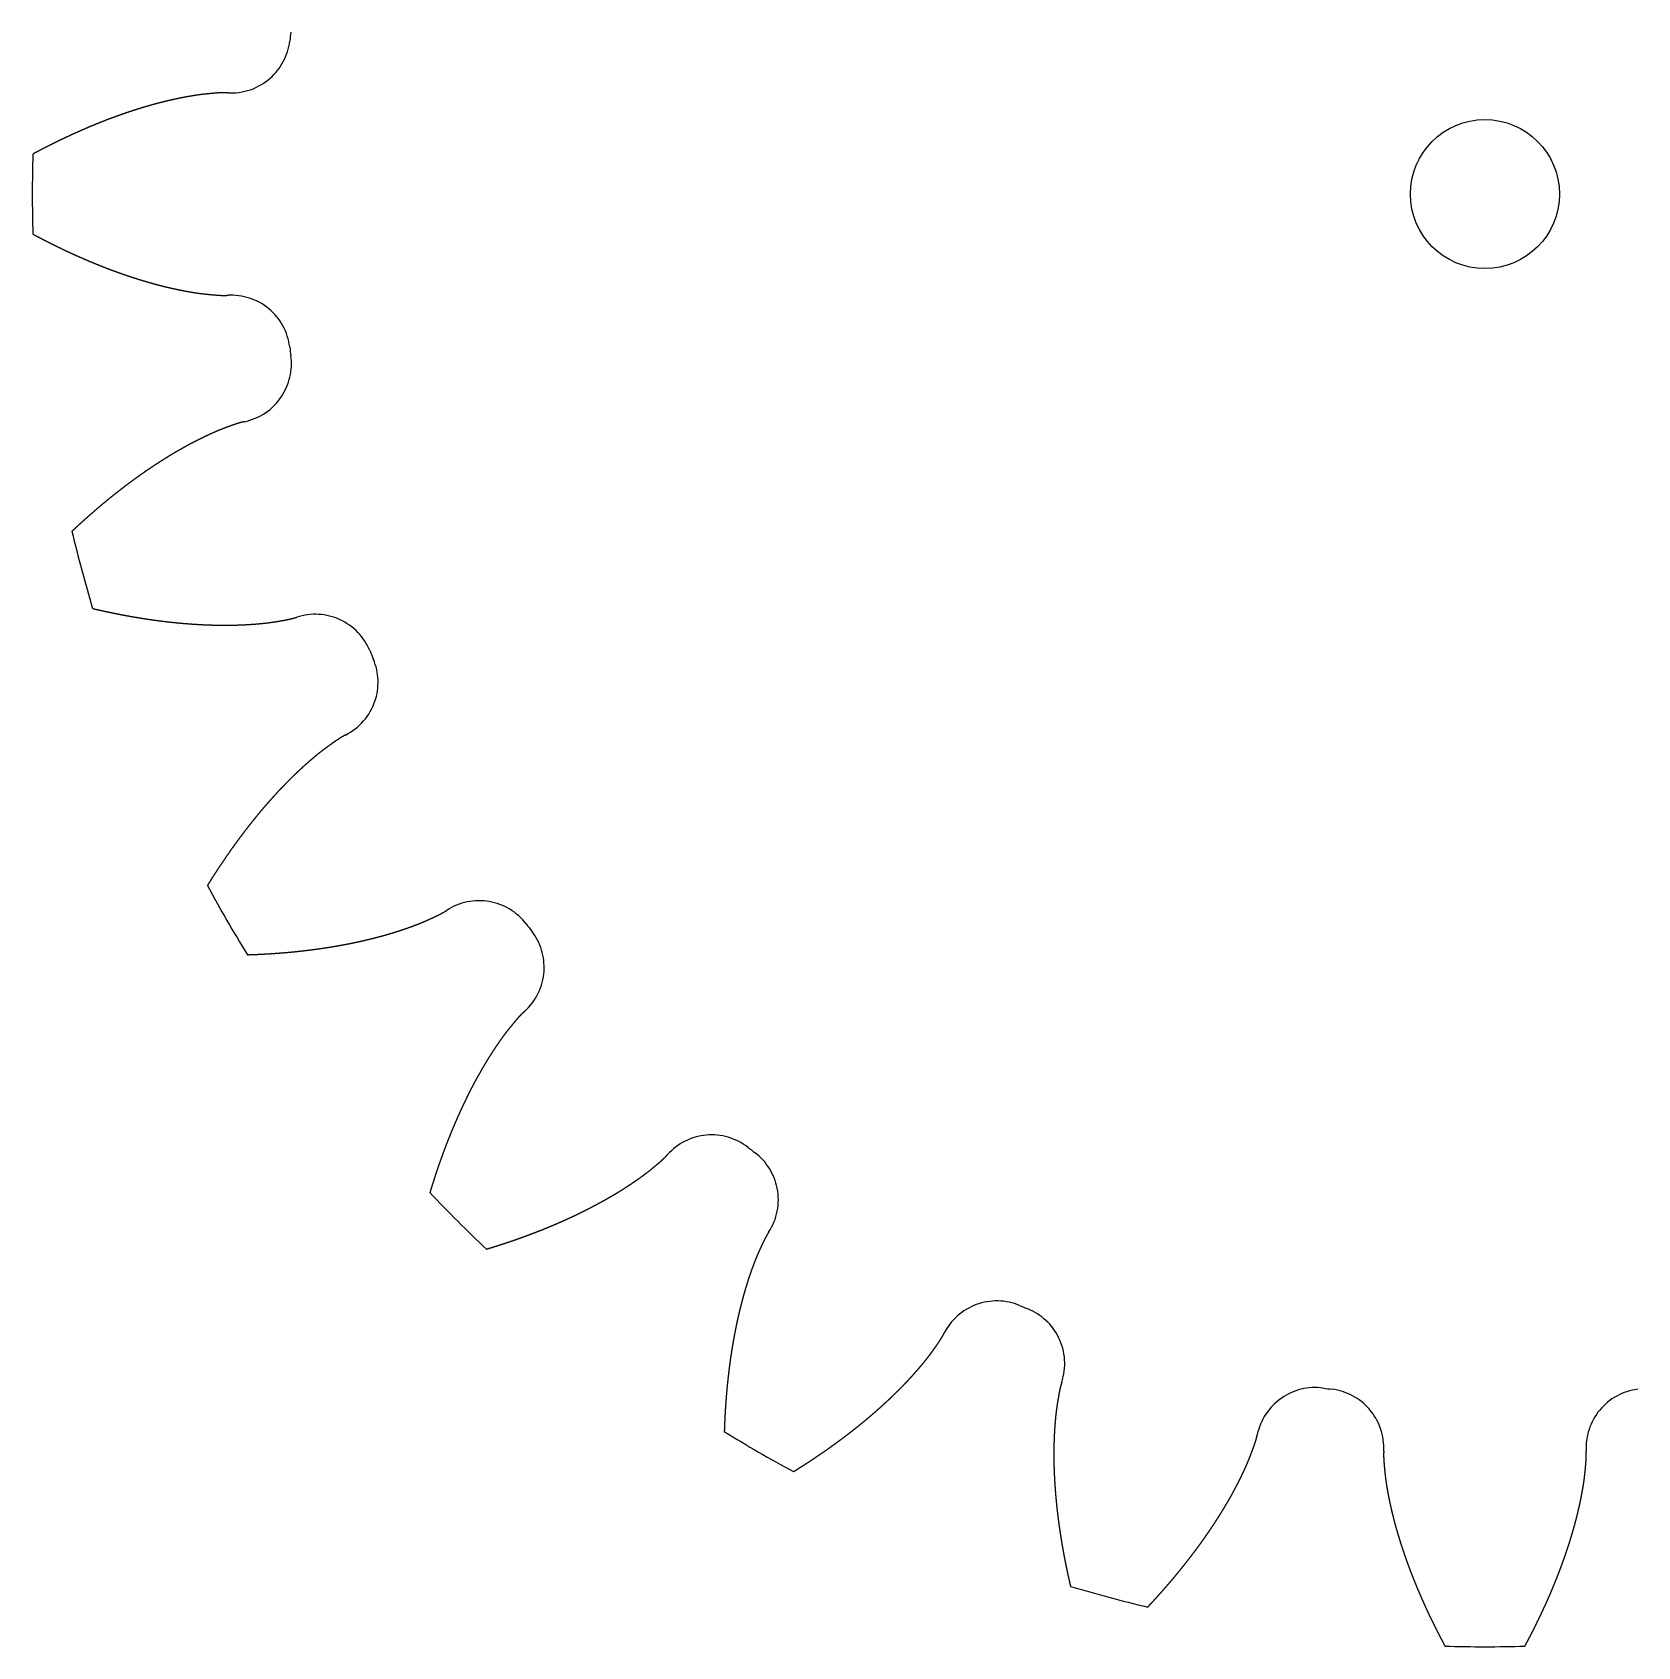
# Model space of a CAD drawing. Header units: millimetres. Extents: x -39 to 39, y -39 to 39.
# Drawn here: x -39 to 4.1, y -39 to 4.34 of the extents above; entities that cross this region are included whole.
import ezdxf

# ---------------------------------------------------------------- set-up
doc = ezdxf.new("R2010")
doc.units = ezdxf.units.MM
doc.layers.get('0').update_dxf_attribs({"linetype": 'CONTINUOUS'})

msp = doc.modelspace()

# ---------------------------------------------------------------- linework, layer by layer
msp.add_circle((0, 0), 2)
for radius, start, end in [(32.349, 172.2837, 172.7163), (39, 178.4232, 181.5768), (32.349, 187.2837, 187.7163), (39, 193.4232, 196.5768), (32.349, 202.2837, 202.7163), (39, 208.4232, 211.5768), (32.349, 217.2837, 217.7163), (32.349, 232.2837, 232.7163), (39, 223.4232, 226.5768), (32.349, 247.2837, 247.7163), (32.349, 262.2837, 262.7163), (39, 238.4232, 241.5768), (39, 253.4232, 256.5768), (39, 268.4232, 271.5768)]:
    msp.add_arc((0, 0), radius, start, end)
for points, degree, knots in [([(-33.754, 2.718), (-33.548, 2.706), (-33.341, 2.734), (-32.95, 2.869), (-32.77, 2.974), (-32.471, 3.237), (-32.351, 3.389), (-32.171, 3.727), (-32.112, 3.911), (-32.088, 4.101)], 3, [0, 0, 0, 0, 0.0620148, 0.0620148, 0.1240296, 0.1240296, 0.1815143, 0.1815143, 0.238999, 0.238999, 0.238999, 0.238999]), ([(-33.754, 2.718), (-33.762, 2.718), (-33.786, 2.719), (-33.825, 2.721), (-33.878, 2.721), (-33.948, 2.719), (-34.024, 2.714), (-34.1, 2.708), (-34.176, 2.701), (-34.252, 2.694), (-34.329, 2.687), (-34.405, 2.678), (-34.481, 2.669), (-34.557, 2.659), (-34.634, 2.647), (-34.71, 2.635), (-34.786, 2.622), (-34.862, 2.608), (-34.938, 2.594), (-35.015, 2.579), (-35.091, 2.564), (-35.167, 2.547), (-35.243, 2.531), (-35.319, 2.513), (-35.395, 2.495), (-35.471, 2.477), (-35.547, 2.458), (-35.623, 2.438), (-35.699, 2.418), (-35.775, 2.397), (-35.851, 2.375), (-35.926, 2.354), (-36.002, 2.331), (-36.078, 2.308), (-36.154, 2.285), (-36.229, 2.261), (-36.305, 2.237), (-36.38, 2.212), (-36.456, 2.187), (-36.531, 2.161), (-36.607, 2.135), (-36.682, 2.108), (-36.757, 2.081), (-36.832, 2.053), (-36.907, 2.025), (-36.983, 1.997), (-37.058, 1.968), (-37.133, 1.938), (-37.208, 1.908), (-37.282, 1.878), (-37.357, 1.848), (-37.432, 1.817), (-37.507, 1.785), (-37.581, 1.753), (-37.656, 1.721), (-37.73, 1.688), (-37.805, 1.655), (-37.879, 1.622), (-37.953, 1.588), (-38.027, 1.553), (-38.102, 1.519), (-38.176, 1.484), (-38.25, 1.448), (-38.324, 1.412), (-38.397, 1.376), (-38.471, 1.34), (-38.545, 1.303), (-38.618, 1.265), (-38.692, 1.228), (-38.765, 1.19), (-38.839, 1.151), (-38.897, 1.12), (-38.941, 1.097), (-38.971, 1.081), (-38.985, 1.073)], 5, [0.0064359, 0.0064359, 0.0064359, 0.0064359, 0.0064359, 0.0064359, 0.0142857, 0.0285714, 0.0428571, 0.0571429, 0.0714286, 0.0857143, 0.1, 0.1142857, 0.1285714, 0.1428571, 0.1571429, 0.1714286, 0.1857143, 0.2, 0.2142857, 0.2285714, 0.2428571, 0.2571429, 0.2714286, 0.2857143, 0.3, 0.3142857, 0.3285714, 0.3428571, 0.3571429, 0.3714286, 0.3857143, 0.4, 0.4142857, 0.4285714, 0.4428571, 0.4571429, 0.4714286, 0.4857143, 0.5, 0.5142857, 0.5285714, 0.5428571, 0.5571429, 0.5714286, 0.5857143, 0.6, 0.6142857, 0.6285714, 0.6428571, 0.6571429, 0.6714286, 0.6857143, 0.7, 0.7142857, 0.7285714, 0.7428571, 0.7571429, 0.7714286, 0.7857143, 0.8, 0.8142857, 0.8285714, 0.8428571, 0.8571429, 0.8714286, 0.8857143, 0.9, 0.9142857, 0.9285714, 0.9428571, 0.9571429, 0.9714286, 0.9857143, 1, 1, 1, 1, 1, 1]), ([(-38.985, -1.073), (-38.971, -1.081), (-38.941, -1.097), (-38.897, -1.12), (-38.839, -1.151), (-38.765, -1.19), (-38.692, -1.228), (-38.618, -1.265), (-38.545, -1.303), (-38.471, -1.34), (-38.397, -1.376), (-38.324, -1.412), (-38.25, -1.448), (-38.176, -1.484), (-38.102, -1.519), (-38.027, -1.553), (-37.953, -1.588), (-37.879, -1.622), (-37.805, -1.655), (-37.73, -1.688), (-37.656, -1.721), (-37.581, -1.753), (-37.507, -1.785), (-37.432, -1.817), (-37.357, -1.848), (-37.282, -1.878), (-37.208, -1.908), (-37.133, -1.938), (-37.058, -1.968), (-36.983, -1.997), (-36.907, -2.025), (-36.832, -2.053), (-36.757, -2.081), (-36.682, -2.108), (-36.607, -2.135), (-36.531, -2.161), (-36.456, -2.187), (-36.38, -2.212), (-36.305, -2.237), (-36.229, -2.261), (-36.154, -2.285), (-36.078, -2.308), (-36.002, -2.331), (-35.926, -2.354), (-35.851, -2.375), (-35.775, -2.397), (-35.699, -2.418), (-35.623, -2.438), (-35.547, -2.458), (-35.471, -2.477), (-35.395, -2.495), (-35.319, -2.513), (-35.243, -2.531), (-35.167, -2.547), (-35.091, -2.564), (-35.015, -2.579), (-34.938, -2.594), (-34.862, -2.608), (-34.786, -2.622), (-34.71, -2.635), (-34.634, -2.647), (-34.557, -2.659), (-34.481, -2.669), (-34.405, -2.678), (-34.329, -2.687), (-34.252, -2.694), (-34.176, -2.701), (-34.1, -2.708), (-34.024, -2.714), (-33.948, -2.719), (-33.878, -2.721), (-33.825, -2.721), (-33.786, -2.719), (-33.762, -2.718), (-33.754, -2.718)], 5, [-1, -1, -1, -1, -1, -1, -0.9857143, -0.9714286, -0.9571429, -0.9428571, -0.9285714, -0.9142857, -0.9, -0.8857143, -0.8714286, -0.8571429, -0.8428571, -0.8285714, -0.8142857, -0.8, -0.7857143, -0.7714286, -0.7571429, -0.7428571, -0.7285714, -0.7142857, -0.7, -0.6857143, -0.6714286, -0.6571429, -0.6428571, -0.6285714, -0.6142857, -0.6, -0.5857143, -0.5714286, -0.5571429, -0.5428571, -0.5285714, -0.5142857, -0.5, -0.4857143, -0.4714286, -0.4571429, -0.4428571, -0.4285714, -0.4142857, -0.4, -0.3857143, -0.3714286, -0.3571429, -0.3428571, -0.3285714, -0.3142857, -0.3, -0.2857143, -0.2714286, -0.2571429, -0.2428571, -0.2285714, -0.2142857, -0.2, -0.1857143, -0.1714286, -0.1571429, -0.1428571, -0.1285714, -0.1142857, -0.1, -0.0857143, -0.0714286, -0.0571429, -0.0428571, -0.0285714, -0.0142857, -0.0064359, -0.0064359, -0.0064359, -0.0064359, -0.0064359, -0.0064359]), ([(-33.307, -6.111), (-33.105, -6.069), (-32.913, -5.988), (-32.57, -5.757), (-32.423, -5.609), (-32.202, -5.277), (-32.125, -5.1), (-32.039, -4.726), (-32.031, -4.533), (-32.056, -4.343)], 3, [0, 0, 0, 0, 0.0620148, 0.0620148, 0.1240296, 0.1240296, 0.1815143, 0.1815143, 0.238999, 0.238999, 0.238999, 0.238999]), ([(-33.307, -6.111), (-33.315, -6.113), (-33.338, -6.118), (-33.376, -6.127), (-33.428, -6.14), (-33.495, -6.16), (-33.567, -6.185), (-33.639, -6.21), (-33.711, -6.236), (-33.783, -6.263), (-33.854, -6.29), (-33.926, -6.318), (-33.997, -6.346), (-34.068, -6.376), (-34.139, -6.407), (-34.209, -6.438), (-34.279, -6.471), (-34.349, -6.504), (-34.419, -6.537), (-34.489, -6.571), (-34.559, -6.606), (-34.628, -6.641), (-34.697, -6.677), (-34.766, -6.713), (-34.835, -6.751), (-34.903, -6.788), (-34.972, -6.826), (-35.04, -6.865), (-35.108, -6.904), (-35.176, -6.944), (-35.244, -6.984), (-35.311, -7.025), (-35.379, -7.066), (-35.446, -7.108), (-35.513, -7.15), (-35.58, -7.193), (-35.647, -7.236), (-35.713, -7.279), (-35.779, -7.323), (-35.846, -7.368), (-35.912, -7.413), (-35.978, -7.458), (-36.043, -7.504), (-36.109, -7.55), (-36.174, -7.596), (-36.239, -7.643), (-36.304, -7.691), (-36.369, -7.738), (-36.434, -7.787), (-36.498, -7.835), (-36.562, -7.884), (-36.627, -7.933), (-36.691, -7.983), (-36.754, -8.033), (-36.818, -8.084), (-36.882, -8.135), (-36.945, -8.186), (-37.008, -8.237), (-37.071, -8.289), (-37.134, -8.342), (-37.196, -8.394), (-37.259, -8.447), (-37.321, -8.501), (-37.383, -8.555), (-37.445, -8.609), (-37.507, -8.663), (-37.569, -8.718), (-37.63, -8.773), (-37.691, -8.828), (-37.752, -8.884), (-37.813, -8.94), (-37.862, -8.985), (-37.898, -9.019), (-37.923, -9.042), (-37.935, -9.053)], 5, [0.0064359, 0.0064359, 0.0064359, 0.0064359, 0.0064359, 0.0064359, 0.0142857, 0.0285714, 0.0428571, 0.0571429, 0.0714286, 0.0857143, 0.1, 0.1142857, 0.1285714, 0.1428571, 0.1571429, 0.1714286, 0.1857143, 0.2, 0.2142857, 0.2285714, 0.2428571, 0.2571429, 0.2714286, 0.2857143, 0.3, 0.3142857, 0.3285714, 0.3428571, 0.3571429, 0.3714286, 0.3857143, 0.4, 0.4142857, 0.4285714, 0.4428571, 0.4571429, 0.4714286, 0.4857143, 0.5, 0.5142857, 0.5285714, 0.5428571, 0.5571429, 0.5714286, 0.5857143, 0.6, 0.6142857, 0.6285714, 0.6428571, 0.6571429, 0.6714286, 0.6857143, 0.7, 0.7142857, 0.7285714, 0.7428571, 0.7571429, 0.7714286, 0.7857143, 0.8, 0.8142857, 0.8285714, 0.8428571, 0.8571429, 0.8714286, 0.8857143, 0.9, 0.9142857, 0.9285714, 0.9428571, 0.9571429, 0.9714286, 0.9857143, 1, 1, 1, 1, 1, 1]), ([(-37.379, -11.127), (-37.363, -11.131), (-37.331, -11.138), (-37.282, -11.149), (-37.217, -11.164), (-37.137, -11.182), (-37.056, -11.2), (-36.975, -11.217), (-36.894, -11.234), (-36.814, -11.251), (-36.733, -11.267), (-36.652, -11.283), (-36.571, -11.299), (-36.491, -11.314), (-36.41, -11.328), (-36.33, -11.343), (-36.249, -11.357), (-36.169, -11.37), (-36.088, -11.383), (-36.008, -11.396), (-35.927, -11.408), (-35.847, -11.42), (-35.767, -11.432), (-35.686, -11.443), (-35.606, -11.453), (-35.526, -11.464), (-35.446, -11.473), (-35.366, -11.483), (-35.286, -11.492), (-35.206, -11.5), (-35.126, -11.508), (-35.046, -11.516), (-34.966, -11.523), (-34.886, -11.53), (-34.807, -11.536), (-34.727, -11.542), (-34.648, -11.548), (-34.568, -11.552), (-34.489, -11.557), (-34.409, -11.561), (-34.33, -11.564), (-34.251, -11.567), (-34.172, -11.57), (-34.093, -11.572), (-34.014, -11.573), (-33.935, -11.574), (-33.857, -11.575), (-33.778, -11.575), (-33.7, -11.574), (-33.621, -11.573), (-33.543, -11.571), (-33.465, -11.569), (-33.387, -11.566), (-33.309, -11.563), (-33.232, -11.558), (-33.154, -11.554), (-33.077, -11.548), (-32.999, -11.543), (-32.922, -11.536), (-32.845, -11.529), (-32.768, -11.521), (-32.692, -11.512), (-32.615, -11.502), (-32.539, -11.492), (-32.464, -11.48), (-32.388, -11.468), (-32.313, -11.455), (-32.237, -11.441), (-32.162, -11.427), (-32.087, -11.412), (-32.02, -11.396), (-31.968, -11.382), (-31.931, -11.371), (-31.908, -11.364), (-31.9, -11.361)], 5, [-1, -1, -1, -1, -1, -1, -0.9857143, -0.9714286, -0.9571429, -0.9428571, -0.9285714, -0.9142857, -0.9, -0.8857143, -0.8714286, -0.8571429, -0.8428571, -0.8285714, -0.8142857, -0.8, -0.7857143, -0.7714286, -0.7571429, -0.7428571, -0.7285714, -0.7142857, -0.7, -0.6857143, -0.6714286, -0.6571429, -0.6428571, -0.6285714, -0.6142857, -0.6, -0.5857143, -0.5714286, -0.5571429, -0.5428571, -0.5285714, -0.5142857, -0.5, -0.4857143, -0.4714286, -0.4571429, -0.4428571, -0.4285714, -0.4142857, -0.4, -0.3857143, -0.3714286, -0.3571429, -0.3428571, -0.3285714, -0.3142857, -0.3, -0.2857143, -0.2714286, -0.2571429, -0.2428571, -0.2285714, -0.2142857, -0.2, -0.1857143, -0.1714286, -0.1571429, -0.1428571, -0.1285714, -0.1142857, -0.1, -0.0857143, -0.0714286, -0.0571429, -0.0428571, -0.0285714, -0.0142857, -0.0064359, -0.0064359, -0.0064359, -0.0064359, -0.0064359, -0.0064359]), ([(-30.591, -14.523), (-30.406, -14.43), (-30.241, -14.302), (-29.97, -13.99), (-29.866, -13.809), (-29.739, -13.432), (-29.711, -13.241), (-29.724, -12.858), (-29.766, -12.669), (-29.84, -12.492)], 3, [0, 0, 0, 0, 0.0620148, 0.0620148, 0.1240296, 0.1240296, 0.1815143, 0.1815143, 0.238999, 0.238999, 0.238999, 0.238999]), ([(-30.591, -14.523), (-30.598, -14.527), (-30.619, -14.538), (-30.653, -14.556), (-30.7, -14.583), (-30.759, -14.62), (-30.822, -14.662), (-30.885, -14.705), (-30.948, -14.749), (-31.011, -14.793), (-31.073, -14.838), (-31.135, -14.883), (-31.196, -14.929), (-31.257, -14.976), (-31.317, -15.024), (-31.377, -15.073), (-31.437, -15.122), (-31.496, -15.172), (-31.555, -15.223), (-31.613, -15.274), (-31.671, -15.325), (-31.729, -15.377), (-31.787, -15.43), (-31.844, -15.483), (-31.901, -15.536), (-31.957, -15.591), (-32.013, -15.645), (-32.069, -15.7), (-32.125, -15.756), (-32.18, -15.812), (-32.235, -15.868), (-32.29, -15.925), (-32.344, -15.982), (-32.399, -16.04), (-32.452, -16.098), (-32.506, -16.156), (-32.559, -16.215), (-32.612, -16.275), (-32.665, -16.334), (-32.717, -16.394), (-32.769, -16.455), (-32.821, -16.515), (-32.873, -16.577), (-32.924, -16.638), (-32.975, -16.7), (-33.026, -16.762), (-33.077, -16.825), (-33.127, -16.888), (-33.177, -16.951), (-33.227, -17.015), (-33.276, -17.079), (-33.325, -17.143), (-33.374, -17.207), (-33.423, -17.272), (-33.471, -17.338), (-33.519, -17.403), (-33.567, -17.469), (-33.615, -17.535), (-33.662, -17.602), (-33.709, -17.668), (-33.756, -17.735), (-33.803, -17.803), (-33.849, -17.871), (-33.895, -17.939), (-33.941, -18.007), (-33.987, -18.075), (-34.032, -18.144), (-34.077, -18.213), (-34.122, -18.283), (-34.167, -18.352), (-34.211, -18.422), (-34.246, -18.479), (-34.273, -18.521), (-34.29, -18.549), (-34.299, -18.563)], 5, [0.0064359, 0.0064359, 0.0064359, 0.0064359, 0.0064359, 0.0064359, 0.0142857, 0.0285714, 0.0428571, 0.0571429, 0.0714286, 0.0857143, 0.1, 0.1142857, 0.1285714, 0.1428571, 0.1571429, 0.1714286, 0.1857143, 0.2, 0.2142857, 0.2285714, 0.2428571, 0.2571429, 0.2714286, 0.2857143, 0.3, 0.3142857, 0.3285714, 0.3428571, 0.3571429, 0.3714286, 0.3857143, 0.4, 0.4142857, 0.4285714, 0.4428571, 0.4571429, 0.4714286, 0.4857143, 0.5, 0.5142857, 0.5285714, 0.5428571, 0.5571429, 0.5714286, 0.5857143, 0.6, 0.6142857, 0.6285714, 0.6428571, 0.6571429, 0.6714286, 0.6857143, 0.7, 0.7142857, 0.7285714, 0.7428571, 0.7571429, 0.7714286, 0.7857143, 0.8, 0.8142857, 0.8285714, 0.8428571, 0.8571429, 0.8714286, 0.8857143, 0.9, 0.9142857, 0.9285714, 0.9428571, 0.9571429, 0.9714286, 0.9857143, 1, 1, 1, 1, 1, 1]), ([(-33.226, -20.422), (-33.209, -20.422), (-33.176, -20.42), (-33.126, -20.419), (-33.06, -20.416), (-32.977, -20.413), (-32.894, -20.409), (-32.812, -20.405), (-32.729, -20.401), (-32.647, -20.396), (-32.565, -20.391), (-32.483, -20.385), (-32.401, -20.379), (-32.319, -20.373), (-32.238, -20.366), (-32.156, -20.359), (-32.075, -20.352), (-31.993, -20.344), (-31.912, -20.336), (-31.831, -20.327), (-31.75, -20.318), (-31.67, -20.309), (-31.589, -20.299), (-31.509, -20.289), (-31.428, -20.279), (-31.348, -20.268), (-31.268, -20.257), (-31.189, -20.245), (-31.109, -20.233), (-31.03, -20.22), (-30.95, -20.208), (-30.871, -20.194), (-30.792, -20.181), (-30.713, -20.166), (-30.635, -20.152), (-30.556, -20.137), (-30.478, -20.122), (-30.4, -20.106), (-30.322, -20.089), (-30.245, -20.073), (-30.167, -20.056), (-30.09, -20.038), (-30.013, -20.02), (-29.936, -20.001), (-29.86, -19.983), (-29.783, -19.963), (-29.707, -19.943), (-29.632, -19.923), (-29.556, -19.902), (-29.48, -19.881), (-29.405, -19.859), (-29.33, -19.836), (-29.256, -19.813), (-29.182, -19.79), (-29.108, -19.766), (-29.034, -19.741), (-28.961, -19.716), (-28.887, -19.69), (-28.815, -19.664), (-28.742, -19.637), (-28.67, -19.61), (-28.598, -19.581), (-28.527, -19.552), (-28.456, -19.522), (-28.386, -19.491), (-28.316, -19.459), (-28.247, -19.428), (-28.177, -19.395), (-28.109, -19.362), (-28.04, -19.328), (-27.979, -19.295), (-27.933, -19.268), (-27.9, -19.248), (-27.88, -19.235), (-27.873, -19.231)], 5, [-1, -1, -1, -1, -1, -1, -0.9857143, -0.9714286, -0.9571429, -0.9428571, -0.9285714, -0.9142857, -0.9, -0.8857143, -0.8714286, -0.8571429, -0.8428571, -0.8285714, -0.8142857, -0.8, -0.7857143, -0.7714286, -0.7571429, -0.7428571, -0.7285714, -0.7142857, -0.7, -0.6857143, -0.6714286, -0.6571429, -0.6428571, -0.6285714, -0.6142857, -0.6, -0.5857143, -0.5714286, -0.5571429, -0.5428571, -0.5285714, -0.5142857, -0.5, -0.4857143, -0.4714286, -0.4571429, -0.4428571, -0.4285714, -0.4142857, -0.4, -0.3857143, -0.3714286, -0.3571429, -0.3428571, -0.3285714, -0.3142857, -0.3, -0.2857143, -0.2714286, -0.2571429, -0.2428571, -0.2285714, -0.2142857, -0.2, -0.1857143, -0.1714286, -0.1571429, -0.1428571, -0.1285714, -0.1142857, -0.1, -0.0857143, -0.0714286, -0.0571429, -0.0428571, -0.0285714, -0.0142857, -0.0064359, -0.0064359, -0.0064359, -0.0064359, -0.0064359, -0.0064359]), ([(-25.789, -21.946), (-25.635, -21.808), (-25.509, -21.642), (-25.328, -21.27), (-25.275, -21.069), (-25.249, -20.671), (-25.272, -20.479), (-25.384, -20.113), (-25.473, -19.941), (-25.59, -19.79)], 3, [0, 0, 0, 0, 0.0620148, 0.0620148, 0.1240296, 0.1240296, 0.1815143, 0.1815143, 0.238999, 0.238999, 0.238999, 0.238999]), ([(-25.789, -21.946), (-25.796, -21.951), (-25.813, -21.967), (-25.841, -21.994), (-25.88, -22.032), (-25.927, -22.082), (-25.977, -22.139), (-26.027, -22.198), (-26.076, -22.256), (-26.125, -22.315), (-26.174, -22.374), (-26.222, -22.434), (-26.269, -22.495), (-26.316, -22.556), (-26.362, -22.618), (-26.407, -22.68), (-26.452, -22.743), (-26.496, -22.807), (-26.539, -22.871), (-26.583, -22.935), (-26.626, -23), (-26.668, -23.065), (-26.71, -23.131), (-26.752, -23.197), (-26.793, -23.264), (-26.833, -23.33), (-26.873, -23.398), (-26.913, -23.465), (-26.952, -23.533), (-26.991, -23.602), (-27.03, -23.671), (-27.068, -23.74), (-27.106, -23.809), (-27.143, -23.879), (-27.18, -23.949), (-27.217, -24.019), (-27.253, -24.09), (-27.289, -24.161), (-27.324, -24.232), (-27.359, -24.303), (-27.394, -24.375), (-27.428, -24.447), (-27.463, -24.52), (-27.496, -24.593), (-27.529, -24.666), (-27.562, -24.739), (-27.595, -24.812), (-27.627, -24.886), (-27.659, -24.96), (-27.691, -25.035), (-27.722, -25.109), (-27.753, -25.184), (-27.783, -25.259), (-27.814, -25.334), (-27.844, -25.41), (-27.873, -25.486), (-27.902, -25.562), (-27.931, -25.638), (-27.96, -25.714), (-27.988, -25.791), (-28.016, -25.868), (-28.043, -25.945), (-28.071, -26.022), (-28.098, -26.1), (-28.124, -26.178), (-28.151, -26.256), (-28.176, -26.334), (-28.202, -26.413), (-28.227, -26.491), (-28.252, -26.57), (-28.277, -26.649), (-28.297, -26.713), (-28.311, -26.76), (-28.321, -26.792), (-28.326, -26.808)], 5, [0.0064359, 0.0064359, 0.0064359, 0.0064359, 0.0064359, 0.0064359, 0.0142857, 0.0285714, 0.0428571, 0.0571429, 0.0714286, 0.0857143, 0.1, 0.1142857, 0.1285714, 0.1428571, 0.1571429, 0.1714286, 0.1857143, 0.2, 0.2142857, 0.2285714, 0.2428571, 0.2571429, 0.2714286, 0.2857143, 0.3, 0.3142857, 0.3285714, 0.3428571, 0.3571429, 0.3714286, 0.3857143, 0.4, 0.4142857, 0.4285714, 0.4428571, 0.4571429, 0.4714286, 0.4857143, 0.5, 0.5142857, 0.5285714, 0.5428571, 0.5571429, 0.5714286, 0.5857143, 0.6, 0.6142857, 0.6285714, 0.6428571, 0.6571429, 0.6714286, 0.6857143, 0.7, 0.7142857, 0.7285714, 0.7428571, 0.7571429, 0.7714286, 0.7857143, 0.8, 0.8142857, 0.8285714, 0.8428571, 0.8571429, 0.8714286, 0.8857143, 0.9, 0.9142857, 0.9285714, 0.9428571, 0.9571429, 0.9714286, 0.9857143, 1, 1, 1, 1, 1, 1]), ([(-26.808, -28.326), (-26.792, -28.321), (-26.76, -28.311), (-26.713, -28.297), (-26.649, -28.277), (-26.57, -28.252), (-26.491, -28.227), (-26.413, -28.202), (-26.334, -28.176), (-26.256, -28.151), (-26.178, -28.124), (-26.1, -28.098), (-26.022, -28.071), (-25.945, -28.043), (-25.868, -28.016), (-25.791, -27.988), (-25.714, -27.96), (-25.638, -27.931), (-25.562, -27.902), (-25.486, -27.873), (-25.41, -27.844), (-25.334, -27.814), (-25.259, -27.783), (-25.184, -27.753), (-25.109, -27.722), (-25.035, -27.691), (-24.96, -27.659), (-24.886, -27.627), (-24.812, -27.595), (-24.739, -27.562), (-24.666, -27.529), (-24.593, -27.496), (-24.52, -27.463), (-24.447, -27.428), (-24.375, -27.394), (-24.303, -27.359), (-24.232, -27.324), (-24.161, -27.289), (-24.09, -27.253), (-24.019, -27.217), (-23.949, -27.18), (-23.879, -27.143), (-23.809, -27.106), (-23.74, -27.068), (-23.671, -27.03), (-23.602, -26.991), (-23.533, -26.952), (-23.465, -26.913), (-23.398, -26.873), (-23.33, -26.833), (-23.264, -26.793), (-23.197, -26.752), (-23.131, -26.71), (-23.065, -26.668), (-23, -26.626), (-22.935, -26.583), (-22.871, -26.539), (-22.807, -26.496), (-22.743, -26.452), (-22.68, -26.407), (-22.618, -26.362), (-22.556, -26.316), (-22.495, -26.269), (-22.434, -26.222), (-22.374, -26.174), (-22.315, -26.125), (-22.256, -26.076), (-22.198, -26.027), (-22.139, -25.977), (-22.082, -25.927), (-22.032, -25.88), (-21.994, -25.841), (-21.967, -25.813), (-21.951, -25.796), (-21.946, -25.789)], 5, [-1, -1, -1, -1, -1, -1, -0.9857143, -0.9714286, -0.9571429, -0.9428571, -0.9285714, -0.9142857, -0.9, -0.8857143, -0.8714286, -0.8571429, -0.8428571, -0.8285714, -0.8142857, -0.8, -0.7857143, -0.7714286, -0.7571429, -0.7428571, -0.7285714, -0.7142857, -0.7, -0.6857143, -0.6714286, -0.6571429, -0.6428571, -0.6285714, -0.6142857, -0.6, -0.5857143, -0.5714286, -0.5571429, -0.5428571, -0.5285714, -0.5142857, -0.5, -0.4857143, -0.4714286, -0.4571429, -0.4428571, -0.4285714, -0.4142857, -0.4, -0.3857143, -0.3714286, -0.3571429, -0.3428571, -0.3285714, -0.3142857, -0.3, -0.2857143, -0.2714286, -0.2571429, -0.2428571, -0.2285714, -0.2142857, -0.2, -0.1857143, -0.1714286, -0.1571429, -0.1428571, -0.1285714, -0.1142857, -0.1, -0.0857143, -0.0714286, -0.0571429, -0.0428571, -0.0285714, -0.0142857, -0.0064359, -0.0064359, -0.0064359, -0.0064359, -0.0064359, -0.0064359]), ([(-19.231, -27.873), (-19.117, -27.7), (-19.039, -27.507), (-18.96, -27.101), (-18.96, -26.892), (-19.039, -26.502), (-19.11, -26.322), (-19.313, -25.997), (-19.443, -25.855), (-19.596, -25.738)], 3, [0, 0, 0, 0, 0.0620148, 0.0620148, 0.1240296, 0.1240296, 0.1815143, 0.1815143, 0.238999, 0.238999, 0.238999, 0.238999]), ([(-19.231, -27.873), (-19.235, -27.88), (-19.248, -27.9), (-19.268, -27.933), (-19.295, -27.979), (-19.328, -28.04), (-19.362, -28.109), (-19.395, -28.177), (-19.428, -28.247), (-19.459, -28.316), (-19.491, -28.386), (-19.522, -28.456), (-19.552, -28.527), (-19.581, -28.598), (-19.61, -28.67), (-19.637, -28.742), (-19.664, -28.815), (-19.69, -28.887), (-19.716, -28.961), (-19.741, -29.034), (-19.766, -29.108), (-19.79, -29.182), (-19.813, -29.256), (-19.836, -29.33), (-19.859, -29.405), (-19.881, -29.48), (-19.902, -29.556), (-19.923, -29.632), (-19.943, -29.707), (-19.963, -29.783), (-19.983, -29.86), (-20.001, -29.936), (-20.02, -30.013), (-20.038, -30.09), (-20.056, -30.167), (-20.073, -30.245), (-20.089, -30.322), (-20.106, -30.4), (-20.122, -30.478), (-20.137, -30.556), (-20.152, -30.635), (-20.166, -30.713), (-20.181, -30.792), (-20.194, -30.871), (-20.208, -30.95), (-20.22, -31.03), (-20.233, -31.109), (-20.245, -31.189), (-20.257, -31.268), (-20.268, -31.348), (-20.279, -31.428), (-20.289, -31.509), (-20.299, -31.589), (-20.309, -31.67), (-20.318, -31.75), (-20.327, -31.831), (-20.336, -31.912), (-20.344, -31.993), (-20.352, -32.075), (-20.359, -32.156), (-20.366, -32.238), (-20.373, -32.319), (-20.379, -32.401), (-20.385, -32.483), (-20.391, -32.565), (-20.396, -32.647), (-20.401, -32.729), (-20.405, -32.812), (-20.409, -32.894), (-20.413, -32.977), (-20.416, -33.06), (-20.419, -33.126), (-20.42, -33.176), (-20.422, -33.209), (-20.422, -33.226)], 5, [0.0064359, 0.0064359, 0.0064359, 0.0064359, 0.0064359, 0.0064359, 0.0142857, 0.0285714, 0.0428571, 0.0571429, 0.0714286, 0.0857143, 0.1, 0.1142857, 0.1285714, 0.1428571, 0.1571429, 0.1714286, 0.1857143, 0.2, 0.2142857, 0.2285714, 0.2428571, 0.2571429, 0.2714286, 0.2857143, 0.3, 0.3142857, 0.3285714, 0.3428571, 0.3571429, 0.3714286, 0.3857143, 0.4, 0.4142857, 0.4285714, 0.4428571, 0.4571429, 0.4714286, 0.4857143, 0.5, 0.5142857, 0.5285714, 0.5428571, 0.5571429, 0.5714286, 0.5857143, 0.6, 0.6142857, 0.6285714, 0.6428571, 0.6571429, 0.6714286, 0.6857143, 0.7, 0.7142857, 0.7285714, 0.7428571, 0.7571429, 0.7714286, 0.7857143, 0.8, 0.8142857, 0.8285714, 0.8428571, 0.8571429, 0.8714286, 0.8857143, 0.9, 0.9142857, 0.9285714, 0.9428571, 0.9571429, 0.9714286, 0.9857143, 1, 1, 1, 1, 1, 1]), ([(-11.361, -31.9), (-11.296, -31.704), (-11.27, -31.497), (-11.299, -31.085), (-11.354, -30.883), (-11.531, -30.526), (-11.646, -30.371), (-11.927, -30.11), (-12.089, -30.006), (-12.267, -29.933)], 3, [0, 0, 0, 0, 0.0620148, 0.0620148, 0.1240296, 0.1240296, 0.1815143, 0.1815143, 0.238999, 0.238999, 0.238999, 0.238999]), ([(-18.563, -34.299), (-18.549, -34.29), (-18.521, -34.273), (-18.479, -34.246), (-18.422, -34.211), (-18.352, -34.167), (-18.283, -34.122), (-18.213, -34.077), (-18.144, -34.032), (-18.075, -33.987), (-18.007, -33.941), (-17.939, -33.895), (-17.871, -33.849), (-17.803, -33.803), (-17.735, -33.756), (-17.668, -33.709), (-17.602, -33.662), (-17.535, -33.615), (-17.469, -33.567), (-17.403, -33.519), (-17.338, -33.471), (-17.272, -33.423), (-17.207, -33.374), (-17.143, -33.325), (-17.079, -33.276), (-17.015, -33.227), (-16.951, -33.177), (-16.888, -33.127), (-16.825, -33.077), (-16.762, -33.026), (-16.7, -32.975), (-16.638, -32.924), (-16.577, -32.873), (-16.515, -32.821), (-16.455, -32.769), (-16.394, -32.717), (-16.334, -32.665), (-16.275, -32.612), (-16.215, -32.559), (-16.156, -32.506), (-16.098, -32.452), (-16.04, -32.399), (-15.982, -32.344), (-15.925, -32.29), (-15.868, -32.235), (-15.812, -32.18), (-15.756, -32.125), (-15.7, -32.069), (-15.645, -32.013), (-15.591, -31.957), (-15.536, -31.901), (-15.483, -31.844), (-15.43, -31.787), (-15.377, -31.729), (-15.325, -31.671), (-15.274, -31.613), (-15.223, -31.555), (-15.172, -31.496), (-15.122, -31.437), (-15.073, -31.377), (-15.024, -31.317), (-14.976, -31.257), (-14.929, -31.196), (-14.883, -31.135), (-14.838, -31.073), (-14.793, -31.011), (-14.749, -30.948), (-14.705, -30.885), (-14.662, -30.822), (-14.62, -30.759), (-14.583, -30.7), (-14.556, -30.653), (-14.538, -30.619), (-14.527, -30.598), (-14.523, -30.591)], 5, [-1, -1, -1, -1, -1, -1, -0.9857143, -0.9714286, -0.9571429, -0.9428571, -0.9285714, -0.9142857, -0.9, -0.8857143, -0.8714286, -0.8571429, -0.8428571, -0.8285714, -0.8142857, -0.8, -0.7857143, -0.7714286, -0.7571429, -0.7428571, -0.7285714, -0.7142857, -0.7, -0.6857143, -0.6714286, -0.6571429, -0.6428571, -0.6285714, -0.6142857, -0.6, -0.5857143, -0.5714286, -0.5571429, -0.5428571, -0.5285714, -0.5142857, -0.5, -0.4857143, -0.4714286, -0.4571429, -0.4428571, -0.4285714, -0.4142857, -0.4, -0.3857143, -0.3714286, -0.3571429, -0.3428571, -0.3285714, -0.3142857, -0.3, -0.2857143, -0.2714286, -0.2571429, -0.2428571, -0.2285714, -0.2142857, -0.2, -0.1857143, -0.1714286, -0.1571429, -0.1428571, -0.1285714, -0.1142857, -0.1, -0.0857143, -0.0714286, -0.0571429, -0.0428571, -0.0285714, -0.0142857, -0.0064359, -0.0064359, -0.0064359, -0.0064359, -0.0064359, -0.0064359]), ([(-11.361, -31.9), (-11.364, -31.908), (-11.371, -31.931), (-11.382, -31.968), (-11.396, -32.02), (-11.412, -32.087), (-11.427, -32.162), (-11.441, -32.237), (-11.455, -32.313), (-11.468, -32.388), (-11.48, -32.464), (-11.492, -32.539), (-11.502, -32.615), (-11.512, -32.692), (-11.521, -32.768), (-11.529, -32.845), (-11.536, -32.922), (-11.543, -32.999), (-11.548, -33.077), (-11.554, -33.154), (-11.558, -33.232), (-11.563, -33.309), (-11.566, -33.387), (-11.569, -33.465), (-11.571, -33.543), (-11.573, -33.621), (-11.574, -33.7), (-11.575, -33.778), (-11.575, -33.857), (-11.574, -33.935), (-11.573, -34.014), (-11.572, -34.093), (-11.57, -34.172), (-11.567, -34.251), (-11.564, -34.33), (-11.561, -34.409), (-11.557, -34.489), (-11.552, -34.568), (-11.548, -34.648), (-11.542, -34.727), (-11.536, -34.807), (-11.53, -34.886), (-11.523, -34.966), (-11.516, -35.046), (-11.508, -35.126), (-11.5, -35.206), (-11.492, -35.286), (-11.483, -35.366), (-11.473, -35.446), (-11.464, -35.526), (-11.453, -35.606), (-11.443, -35.686), (-11.432, -35.767), (-11.42, -35.847), (-11.408, -35.927), (-11.396, -36.008), (-11.383, -36.088), (-11.37, -36.169), (-11.357, -36.249), (-11.343, -36.33), (-11.328, -36.41), (-11.314, -36.491), (-11.299, -36.571), (-11.283, -36.652), (-11.267, -36.733), (-11.251, -36.814), (-11.234, -36.894), (-11.217, -36.975), (-11.2, -37.056), (-11.182, -37.137), (-11.164, -37.217), (-11.149, -37.282), (-11.138, -37.331), (-11.131, -37.363), (-11.127, -37.379)], 5, [0.0064359, 0.0064359, 0.0064359, 0.0064359, 0.0064359, 0.0064359, 0.0142857, 0.0285714, 0.0428571, 0.0571429, 0.0714286, 0.0857143, 0.1, 0.1142857, 0.1285714, 0.1428571, 0.1571429, 0.1714286, 0.1857143, 0.2, 0.2142857, 0.2285714, 0.2428571, 0.2571429, 0.2714286, 0.2857143, 0.3, 0.3142857, 0.3285714, 0.3428571, 0.3571429, 0.3714286, 0.3857143, 0.4, 0.4142857, 0.4285714, 0.4428571, 0.4571429, 0.4714286, 0.4857143, 0.5, 0.5142857, 0.5285714, 0.5428571, 0.5571429, 0.5714286, 0.5857143, 0.6, 0.6142857, 0.6285714, 0.6428571, 0.6571429, 0.6714286, 0.6857143, 0.7, 0.7142857, 0.7285714, 0.7428571, 0.7571429, 0.7714286, 0.7857143, 0.8, 0.8142857, 0.8285714, 0.8428571, 0.8571429, 0.8714286, 0.8857143, 0.9, 0.9142857, 0.9285714, 0.9428571, 0.9571429, 0.9714286, 0.9857143, 1, 1, 1, 1, 1, 1]), ([(-2.718, -33.754), (-2.706, -33.548), (-2.734, -33.341), (-2.869, -32.95), (-2.974, -32.77), (-3.237, -32.471), (-3.389, -32.351), (-3.727, -32.171), (-3.911, -32.112), (-4.101, -32.088)], 3, [0, 0, 0, 0, 0.0620148, 0.0620148, 0.1240296, 0.1240296, 0.1815143, 0.1815143, 0.238999, 0.238999, 0.238999, 0.238999]), ([(-9.053, -37.935), (-9.042, -37.923), (-9.019, -37.898), (-8.985, -37.862), (-8.94, -37.813), (-8.884, -37.752), (-8.828, -37.691), (-8.773, -37.63), (-8.718, -37.569), (-8.663, -37.507), (-8.609, -37.445), (-8.555, -37.383), (-8.501, -37.321), (-8.447, -37.259), (-8.394, -37.196), (-8.342, -37.134), (-8.289, -37.071), (-8.237, -37.008), (-8.186, -36.945), (-8.135, -36.882), (-8.084, -36.818), (-8.033, -36.754), (-7.983, -36.691), (-7.933, -36.627), (-7.884, -36.562), (-7.835, -36.498), (-7.787, -36.434), (-7.738, -36.369), (-7.691, -36.304), (-7.643, -36.239), (-7.596, -36.174), (-7.55, -36.109), (-7.504, -36.043), (-7.458, -35.978), (-7.413, -35.912), (-7.368, -35.846), (-7.323, -35.779), (-7.279, -35.713), (-7.236, -35.647), (-7.193, -35.58), (-7.15, -35.513), (-7.108, -35.446), (-7.066, -35.379), (-7.025, -35.311), (-6.984, -35.244), (-6.944, -35.176), (-6.904, -35.108), (-6.865, -35.04), (-6.826, -34.972), (-6.788, -34.903), (-6.751, -34.835), (-6.713, -34.766), (-6.677, -34.697), (-6.641, -34.628), (-6.606, -34.559), (-6.571, -34.489), (-6.537, -34.419), (-6.504, -34.349), (-6.471, -34.279), (-6.438, -34.209), (-6.407, -34.139), (-6.376, -34.068), (-6.346, -33.997), (-6.318, -33.926), (-6.29, -33.854), (-6.263, -33.783), (-6.236, -33.711), (-6.21, -33.639), (-6.185, -33.567), (-6.16, -33.495), (-6.14, -33.428), (-6.127, -33.376), (-6.118, -33.338), (-6.113, -33.315), (-6.111, -33.307)], 5, [-1, -1, -1, -1, -1, -1, -0.9857143, -0.9714286, -0.9571429, -0.9428571, -0.9285714, -0.9142857, -0.9, -0.8857143, -0.8714286, -0.8571429, -0.8428571, -0.8285714, -0.8142857, -0.8, -0.7857143, -0.7714286, -0.7571429, -0.7428571, -0.7285714, -0.7142857, -0.7, -0.6857143, -0.6714286, -0.6571429, -0.6428571, -0.6285714, -0.6142857, -0.6, -0.5857143, -0.5714286, -0.5571429, -0.5428571, -0.5285714, -0.5142857, -0.5, -0.4857143, -0.4714286, -0.4571429, -0.4428571, -0.4285714, -0.4142857, -0.4, -0.3857143, -0.3714286, -0.3571429, -0.3428571, -0.3285714, -0.3142857, -0.3, -0.2857143, -0.2714286, -0.2571429, -0.2428571, -0.2285714, -0.2142857, -0.2, -0.1857143, -0.1714286, -0.1571429, -0.1428571, -0.1285714, -0.1142857, -0.1, -0.0857143, -0.0714286, -0.0571429, -0.0428571, -0.0285714, -0.0142857, -0.0064359, -0.0064359, -0.0064359, -0.0064359, -0.0064359, -0.0064359]), ([(-2.718, -33.754), (-2.718, -33.762), (-2.719, -33.786), (-2.721, -33.825), (-2.721, -33.878), (-2.719, -33.948), (-2.714, -34.024), (-2.708, -34.1), (-2.701, -34.176), (-2.694, -34.252), (-2.687, -34.329), (-2.678, -34.405), (-2.669, -34.481), (-2.659, -34.557), (-2.647, -34.634), (-2.635, -34.71), (-2.622, -34.786), (-2.608, -34.862), (-2.594, -34.938), (-2.579, -35.015), (-2.564, -35.091), (-2.547, -35.167), (-2.531, -35.243), (-2.513, -35.319), (-2.495, -35.395), (-2.477, -35.471), (-2.458, -35.547), (-2.438, -35.623), (-2.418, -35.699), (-2.397, -35.775), (-2.375, -35.851), (-2.354, -35.926), (-2.331, -36.002), (-2.308, -36.078), (-2.285, -36.154), (-2.261, -36.229), (-2.237, -36.305), (-2.212, -36.38), (-2.187, -36.456), (-2.161, -36.531), (-2.135, -36.607), (-2.108, -36.682), (-2.081, -36.757), (-2.053, -36.832), (-2.025, -36.907), (-1.997, -36.983), (-1.968, -37.058), (-1.938, -37.133), (-1.908, -37.208), (-1.878, -37.282), (-1.848, -37.357), (-1.817, -37.432), (-1.785, -37.507), (-1.753, -37.581), (-1.721, -37.656), (-1.688, -37.73), (-1.655, -37.805), (-1.622, -37.879), (-1.588, -37.953), (-1.553, -38.027), (-1.519, -38.102), (-1.484, -38.176), (-1.448, -38.25), (-1.412, -38.324), (-1.376, -38.397), (-1.34, -38.471), (-1.303, -38.545), (-1.265, -38.618), (-1.228, -38.692), (-1.19, -38.765), (-1.151, -38.839), (-1.12, -38.897), (-1.097, -38.941), (-1.081, -38.971), (-1.073, -38.985)], 5, [0.0064359, 0.0064359, 0.0064359, 0.0064359, 0.0064359, 0.0064359, 0.0142857, 0.0285714, 0.0428571, 0.0571429, 0.0714286, 0.0857143, 0.1, 0.1142857, 0.1285714, 0.1428571, 0.1571429, 0.1714286, 0.1857143, 0.2, 0.2142857, 0.2285714, 0.2428571, 0.2571429, 0.2714286, 0.2857143, 0.3, 0.3142857, 0.3285714, 0.3428571, 0.3571429, 0.3714286, 0.3857143, 0.4, 0.4142857, 0.4285714, 0.4428571, 0.4571429, 0.4714286, 0.4857143, 0.5, 0.5142857, 0.5285714, 0.5428571, 0.5571429, 0.5714286, 0.5857143, 0.6, 0.6142857, 0.6285714, 0.6428571, 0.6571429, 0.6714286, 0.6857143, 0.7, 0.7142857, 0.7285714, 0.7428571, 0.7571429, 0.7714286, 0.7857143, 0.8, 0.8142857, 0.8285714, 0.8428571, 0.8571429, 0.8714286, 0.8857143, 0.9, 0.9142857, 0.9285714, 0.9428571, 0.9571429, 0.9714286, 0.9857143, 1, 1, 1, 1, 1, 1]), ([(1.073, -38.985), (1.081, -38.971), (1.097, -38.941), (1.12, -38.897), (1.151, -38.839), (1.19, -38.765), (1.228, -38.692), (1.265, -38.618), (1.303, -38.545), (1.34, -38.471), (1.376, -38.397), (1.412, -38.324), (1.448, -38.25), (1.484, -38.176), (1.519, -38.102), (1.553, -38.027), (1.588, -37.953), (1.622, -37.879), (1.655, -37.805), (1.688, -37.73), (1.721, -37.656), (1.753, -37.581), (1.785, -37.507), (1.817, -37.432), (1.848, -37.357), (1.878, -37.282), (1.908, -37.208), (1.938, -37.133), (1.968, -37.058), (1.997, -36.983), (2.025, -36.907), (2.053, -36.832), (2.081, -36.757), (2.108, -36.682), (2.135, -36.607), (2.161, -36.531), (2.187, -36.456), (2.212, -36.38), (2.237, -36.305), (2.261, -36.229), (2.285, -36.154), (2.308, -36.078), (2.331, -36.002), (2.354, -35.926), (2.375, -35.851), (2.397, -35.775), (2.418, -35.699), (2.438, -35.623), (2.458, -35.547), (2.477, -35.471), (2.495, -35.395), (2.513, -35.319), (2.531, -35.243), (2.547, -35.167), (2.564, -35.091), (2.579, -35.015), (2.594, -34.938), (2.608, -34.862), (2.622, -34.786), (2.635, -34.71), (2.647, -34.634), (2.659, -34.557), (2.669, -34.481), (2.678, -34.405), (2.687, -34.329), (2.694, -34.252), (2.701, -34.176), (2.708, -34.1), (2.714, -34.024), (2.719, -33.948), (2.721, -33.878), (2.721, -33.825), (2.719, -33.786), (2.718, -33.762), (2.718, -33.754)], 5, [-1, -1, -1, -1, -1, -1, -0.9857143, -0.9714286, -0.9571429, -0.9428571, -0.9285714, -0.9142857, -0.9, -0.8857143, -0.8714286, -0.8571429, -0.8428571, -0.8285714, -0.8142857, -0.8, -0.7857143, -0.7714286, -0.7571429, -0.7428571, -0.7285714, -0.7142857, -0.7, -0.6857143, -0.6714286, -0.6571429, -0.6428571, -0.6285714, -0.6142857, -0.6, -0.5857143, -0.5714286, -0.5571429, -0.5428571, -0.5285714, -0.5142857, -0.5, -0.4857143, -0.4714286, -0.4571429, -0.4428571, -0.4285714, -0.4142857, -0.4, -0.3857143, -0.3714286, -0.3571429, -0.3428571, -0.3285714, -0.3142857, -0.3, -0.2857143, -0.2714286, -0.2571429, -0.2428571, -0.2285714, -0.2142857, -0.2, -0.1857143, -0.1714286, -0.1571429, -0.1428571, -0.1285714, -0.1142857, -0.1, -0.0857143, -0.0714286, -0.0571429, -0.0428571, -0.0285714, -0.0142857, -0.0064359, -0.0064359, -0.0064359, -0.0064359, -0.0064359, -0.0064359])]:
    msp.add_open_spline(points, degree=degree, knots=knots)
for points in [[(-32.088, -4.101), (-32.113, -3.904), (-32.238, -3.52), (-32.624, -3.052), (-33.155, -2.759), (-33.556, -2.706), (-33.754, -2.718)], [(-29.933, -12.267), (-30.009, -12.083), (-30.229, -11.744), (-30.723, -11.392), (-31.311, -11.246), (-31.712, -11.299), (-31.9, -11.361)], [(-25.738, -19.596), (-25.859, -19.438), (-26.159, -19.168), (-26.727, -18.956), (-27.334, -18.967), (-27.707, -19.122), (-27.873, -19.231)], [(-19.79, -25.59), (-19.947, -25.468), (-20.307, -25.285), (-20.911, -25.227), (-21.493, -25.395), (-21.814, -25.641), (-21.946, -25.789)], [(-12.492, -29.84), (-12.675, -29.763), (-13.071, -29.679), (-13.669, -29.78), (-14.188, -30.092), (-14.434, -30.413), (-14.523, -30.591)], [(-4.343, -32.056), (-4.54, -32.03), (-4.944, -32.051), (-5.495, -32.303), (-5.916, -32.739), (-6.071, -33.113), (-6.111, -33.307)], [(4.101, -32.088), (3.904, -32.113), (3.52, -32.238), (3.052, -32.624), (2.759, -33.155), (2.706, -33.556), (2.718, -33.754)]]:
    msp.add_open_spline(points, degree=3)

doc.saveas('drawing.dxf')
